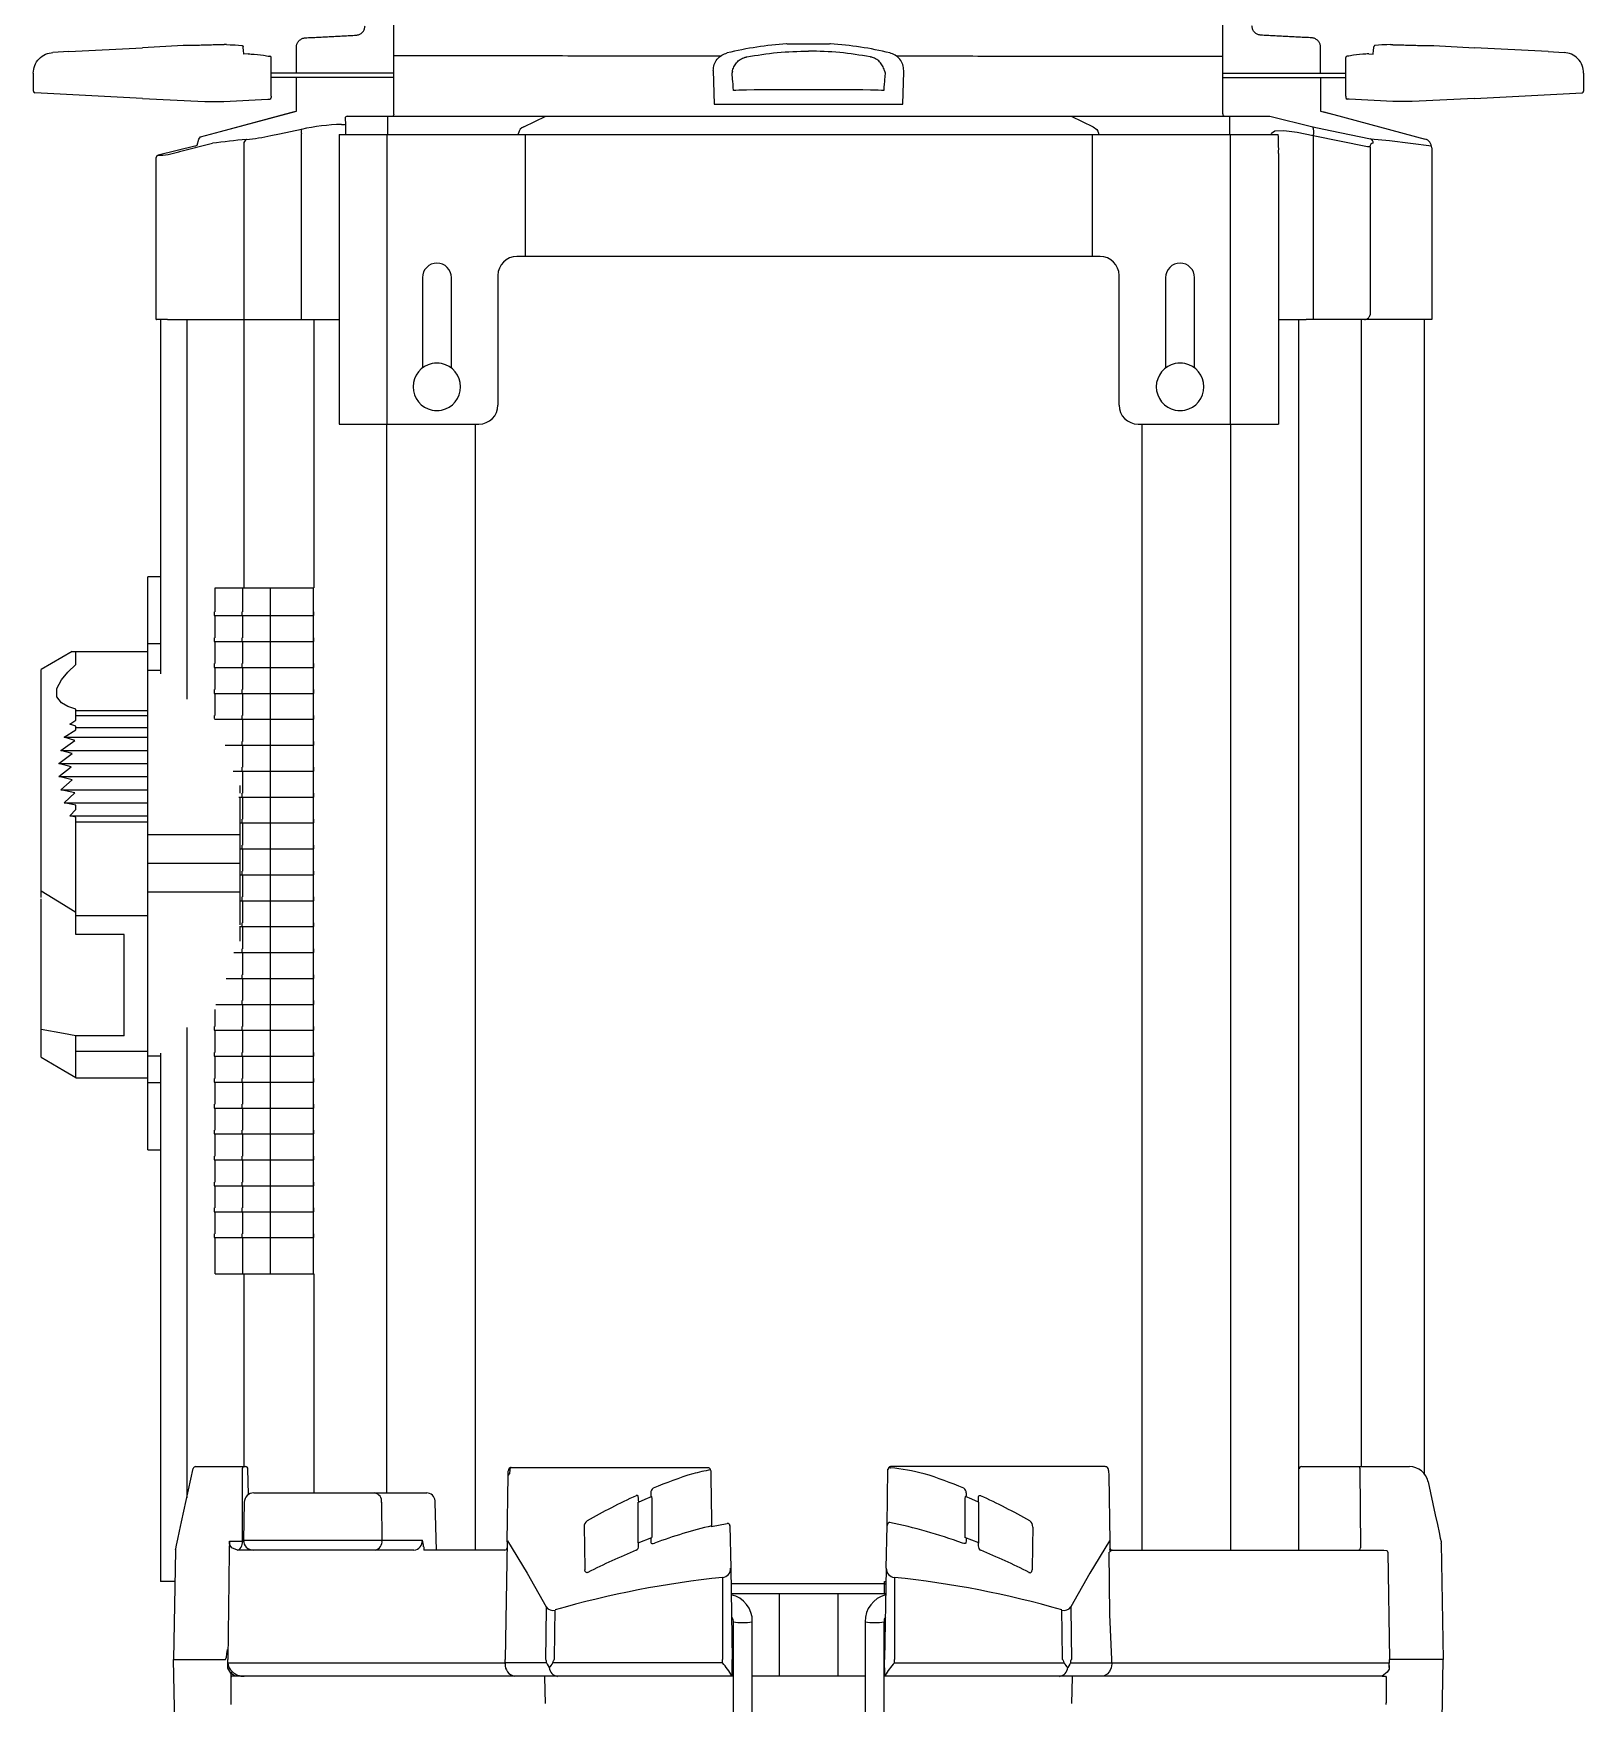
# Model space of a CAD drawing. Extents: x 5 to 346, y -5 to 215.
# Drawn here: x 267.27 to 277.44, y 105.81 to 116.76 of the extents above; entities that cross this region are included whole.
import ezdxf

# ---------------------------------------------------------------- set-up
doc = ezdxf.new("R2010")
doc.units = 0
doc.header["$LTSCALE"] = 0.5
doc.header["$MEASUREMENT"] = 0
doc.layers.add('OBJECT', color=7, linetype='CONTINUOUS')
doc.layers.add('RISER', color=7, linetype='CONTINUOUS')

# ---------------------------------------------------------------- blocks, each defined once
blk = doc.blocks.new('ColorSource spot VXT-z2550 (top)')
at = {"layer": 'RISER'}
for p, q in [((-2.707, -5.605), (-2.707, -5)), ((2.73, -5.605), (2.73, -5)), ((0.156, -5.145), (0.156, -5.145)), ((-4.841, -5.196), (-4.945, -5.202)), ((-4.841, -5.196), (-4.356, -5.171)), ((-4.089, -5.157), (-4.356, -5.171)), ((-3.663, -5.211), (-3.692, -5.214)), ((-3.512, -5.337), (-3.512, -5.245)), ((-3.347, -5.337), (-3.347, -5.168)), ((3.372, -5.337), (3.372, -5.168)), ((3.537, -5.337), (3.537, -5.245)), ((3.688, -5.211), (3.717, -5.214)), ((4.114, -5.157), (4.381, -5.171)), ((4.865, -5.196), (4.381, -5.171)), ((4.865, -5.196), (4.969, -5.202)), ((-5.073, -5.337), (-5.073, -5.456)), ((-3.512, -5.489), (-3.512, -5.337)), ((-3.331, -5.337), (-3.512, -5.337)), ((-3.331, -5.367), (-3.512, -5.367)), ((-2.707, -5.337), (-3.331, -5.337)), ((-2.707, -5.367), (-3.331, -5.367)), ((-0.612, -5.321), (-0.607, -5.542)), ((0.632, -5.542), (0.637, -5.33)), ((0.638, -5.327), (0.638, -5.321)), ((2.732, -5.337), (3.356, -5.337)), ((2.732, -5.367), (3.356, -5.367)), ((3.356, -5.337), (3.537, -5.337)), ((3.356, -5.367), (3.537, -5.367)), ((3.537, -5.489), (3.537, -5.337)), ((5.097, -5.337), (5.097, -5.456)), ((-4.356, -5.503), (-5.063, -5.466)), ((4.381, -5.503), (5.088, -5.466)), ((-4.356, -5.503), (-3.948, -5.524)), ((-3.948, -5.524), (-3.908, -5.524)), ((-3.908, -5.524), (-3.823, -5.524)), ((-3.823, -5.524), (-3.534, -5.509)), ((-0.607, -5.542), (0.632, -5.542)), ((3.847, -5.524), (3.559, -5.509)), ((3.933, -5.524), (3.847, -5.524)), ((3.972, -5.524), (3.933, -5.524)), ((4.381, -5.503), (3.972, -5.524)), ((-3.028, -5.635), (-3.024, -5.672)), ((-3.024, -5.672), (-3.024, -5.74)), ((-3.013, -5.62), (-2.995, -5.62)), ((-2.995, -5.62), (-2.75, -5.62)), ((-2.75, -5.62), (-1.71, -5.62)), ((-2.75, -5.62), (-2.75, -5.74)), ((-1.854, -5.69), (-1.71, -5.62)), ((-1.71, -5.62), (1.767, -5.62)), ((1.736, -5.62), (1.879, -5.69)), ((1.767, -5.62), (3.04, -5.62)), ((2.775, -5.62), (2.775, -5.74)), ((3.04, -5.62), (3.322, -5.69)), ((-3.692, -5.803), (-3.692, -6.954)), ((-3.313, -6.954), (-3.313, -5.735)), ((-3.066, -5.74), (-3.066, -7.64)), ((-3.066, -5.74), (-2.753, -5.74)), ((-2.753, -5.74), (-2.753, -7.64)), ((-2.753, -5.74), (-1.847, -5.74)), ((-1.889, -5.74), (-1.889, -5.732)), ((-1.847, -5.74), (-1.847, -6.54)), ((-1.847, -5.74), (-1.831, -5.74)), ((-1.831, -5.74), (0.013, -5.74)), ((0.013, -5.74), (1.857, -5.74)), ((1.857, -5.74), (1.873, -5.74)), ((1.873, -5.74), (1.873, -6.54)), ((1.873, -5.74), (2.779, -5.74)), ((1.914, -5.732), (1.914, -5.74)), ((2.779, -5.74), (2.779, -7.64)), ((2.779, -5.74), (3.092, -5.74)), ((3.05, -5.74), (3.05, -5.734)), ((3.092, -5.74), (3.094, -5.74)), ((3.324, -5.748), (3.324, -6.954)), ((3.68, -5.822), (3.324, -5.748)), ((-4.266, -6.954), (-4.266, -5.89)), ((-4.013, -5.816), (-4.254, -5.875)), ((3.096, -5.865), (3.096, -7.64)), ((3.697, -5.822), (3.68, -5.822)), ((3.697, -5.822), (3.697, -6.924)), ((4.101, -5.828), (4.101, -6.954)), ((4.101, -5.828), (4.101, -6.954)), ((-1.847, -6.54), (-1.9, -6.54)), ((-1.831, -6.54), (-1.847, -6.54)), ((0.013, -6.54), (-1.831, -6.54)), ((1.857, -6.54), (0.013, -6.54)), ((1.873, -6.54), (1.857, -6.54)), ((1.925, -6.54), (1.873, -6.54)), ((-2.52, -6.679), (-2.52, -7.27)), ((-2.33, -7.272), (-2.33, -6.679)), ((-2.025, -6.665), (-2.025, -7.515)), ((2.05, -7.515), (2.05, -6.665)), ((2.355, -6.679), (2.355, -7.271)), ((2.545, -7.271), (2.545, -6.679)), ((-4.266, -6.954), (-4.265, -6.954)), ((-4.192, -6.954), (-4.265, -6.954)), ((-4.238, -6.954), (-4.238, -9.278)), ((-4.192, -6.954), (-4.066, -6.954)), ((-4.066, -6.954), (-3.874, -6.954)), ((-4.066, -6.954), (-4.066, -9.444)), ((-3.874, -6.954), (-3.692, -6.954)), ((-3.692, -6.954), (-3.515, -6.954)), ((-3.692, -6.954), (-3.692, -8.714)), ((-3.515, -6.954), (-3.233, -6.954)), ((-3.233, -6.954), (-3.11, -6.954)), ((-3.233, -6.954), (-3.233, -8.714)), ((-3.11, -6.954), (-3.07, -6.954)), ((3.093, -6.954), (3.227, -6.954)), ((3.227, -6.954), (3.278, -6.954)), ((3.227, -6.954), (3.227, -15.025)), ((3.32, -6.954), (3.278, -6.954)), ((3.659, -6.954), (3.32, -6.954)), ((3.639, -6.954), (3.639, -14.478)), ((4.101, -6.954), (3.659, -6.954)), ((4.054, -14.528), (4.054, -6.954)), ((-3.066, -7.64), (-2.15, -7.64)), ((-2.756, -7.64), (-2.756, -14.65)), ((-2.175, -7.64), (-2.175, -15.025)), ((2.175, -7.64), (3.096, -7.64)), ((2.2, -7.64), (2.2, -15.025)), ((2.78, -7.64), (2.78, -15.025)), ((-4.238, -8.641), (-4.322, -8.641)), ((-4.322, -12.401), (-4.322, -8.641)), ((-3.879, -8.871), (-3.879, -8.714)), ((-3.879, -8.714), (-3.698, -8.714)), ((-3.698, -8.871), (-3.698, -8.714)), ((-3.698, -8.714), (-3.516, -8.714)), ((-3.516, -8.871), (-3.516, -8.714)), ((-3.516, -8.714), (-3.235, -8.714)), ((-3.235, -8.871), (-3.235, -8.714)), ((-3.887, -8.871), (-3.887, -8.896)), ((-3.706, -8.871), (-3.706, -8.896)), ((-3.519, -8.871), (-3.519, -8.896)), ((-3.237, -8.871), (-3.237, -8.896)), ((-3.235, -8.871), (-3.235, -8.896)), ((-3.887, -8.896), (-3.706, -8.896)), ((-3.879, -9.041), (-3.879, -8.896)), ((-3.706, -8.896), (-3.519, -8.896)), ((-3.698, -9.041), (-3.698, -8.896)), ((-3.519, -8.896), (-3.237, -8.896)), ((-3.516, -9.041), (-3.516, -8.896)), ((-3.237, -8.896), (-3.235, -8.896)), ((-3.235, -9.041), (-3.235, -8.896)), ((-4.238, -9.081), (-4.322, -9.081)), ((-3.887, -9.041), (-3.887, -9.066)), ((-3.887, -9.066), (-3.706, -9.066)), ((-3.879, -9.211), (-3.879, -9.066)), ((-3.706, -9.041), (-3.706, -9.066)), ((-3.706, -9.066), (-3.519, -9.066)), ((-3.698, -9.211), (-3.698, -9.066)), ((-3.519, -9.041), (-3.519, -9.066)), ((-3.519, -9.066), (-3.237, -9.066)), ((-3.516, -9.211), (-3.516, -9.066)), ((-3.237, -9.041), (-3.237, -9.066)), ((-3.237, -9.066), (-3.235, -9.066)), ((-3.235, -9.041), (-3.235, -9.066)), ((-3.235, -9.211), (-3.235, -9.066)), ((-4.818, -9.131), (-5.022, -9.25)), ((-4.818, -9.131), (-4.322, -9.131)), ((-4.794, -9.166), (-4.794, -9.131)), ((-4.794, -9.154), (-4.794, -9.15)), ((-4.794, -9.217), (-4.794, -9.166)), ((-5.022, -10.7), (-5.022, -9.25)), ((-4.238, -9.256), (-4.322, -9.256)), ((-3.887, -9.211), (-3.887, -9.236)), ((-3.887, -9.236), (-3.706, -9.236)), ((-3.879, -9.381), (-3.879, -9.236)), ((-3.706, -9.211), (-3.706, -9.236)), ((-3.706, -9.236), (-3.519, -9.236)), ((-3.698, -9.381), (-3.698, -9.236)), ((-3.519, -9.211), (-3.519, -9.236)), ((-3.519, -9.236), (-3.237, -9.236)), ((-3.516, -9.381), (-3.516, -9.236)), ((-3.237, -9.211), (-3.237, -9.236)), ((-3.237, -9.236), (-3.235, -9.236)), ((-3.235, -9.211), (-3.235, -9.236)), ((-3.235, -9.381), (-3.235, -9.236)), ((-3.887, -9.381), (-3.887, -9.406)), ((-3.887, -9.406), (-3.706, -9.406)), ((-3.879, -9.551), (-3.879, -9.406)), ((-3.706, -9.381), (-3.706, -9.406)), ((-3.706, -9.406), (-3.519, -9.406)), ((-3.698, -9.551), (-3.698, -9.406)), ((-3.519, -9.381), (-3.519, -9.406)), ((-3.519, -9.406), (-3.237, -9.406)), ((-3.516, -9.551), (-3.516, -9.406)), ((-3.237, -9.381), (-3.237, -9.406)), ((-3.237, -9.406), (-3.235, -9.406)), ((-3.235, -9.381), (-3.235, -9.406)), ((-3.235, -9.551), (-3.235, -9.406)), ((-4.794, -9.519), (-4.794, -9.509)), ((-4.794, -9.519), (-4.322, -9.519)), ((-4.794, -9.552), (-4.794, -9.519)), ((-4.834, -9.608), (-4.794, -9.582)), ((-4.794, -9.622), (-4.834, -9.608)), ((-4.794, -9.552), (-4.322, -9.552)), ((-4.794, -9.582), (-4.794, -9.552)), ((-4.794, -9.629), (-4.794, -9.622)), ((-4.794, -9.644), (-4.794, -9.629)), ((-4.794, -9.629), (-4.322, -9.629)), ((-3.887, -9.551), (-3.887, -9.571)), ((-3.885, -9.576), (-3.706, -9.576)), ((-3.706, -9.551), (-3.706, -9.576)), ((-3.706, -9.576), (-3.519, -9.576)), ((-3.698, -9.721), (-3.698, -9.576)), ((-3.519, -9.551), (-3.519, -9.576)), ((-3.519, -9.576), (-3.237, -9.576)), ((-3.516, -9.721), (-3.516, -9.576)), ((-3.237, -9.551), (-3.237, -9.576)), ((-3.237, -9.576), (-3.235, -9.576)), ((-3.235, -9.551), (-3.235, -9.576)), ((-3.235, -9.721), (-3.235, -9.576)), ((-4.893, -9.78), (-4.801, -9.715)), ((-4.87, -9.694), (-4.794, -9.644)), ((-4.801, -9.715), (-4.87, -9.694)), ((-4.87, -9.694), (-4.322, -9.694)), ((-3.815, -9.746), (-3.706, -9.746)), ((-3.706, -9.721), (-3.706, -9.746)), ((-3.706, -9.746), (-3.519, -9.746)), ((-3.698, -9.891), (-3.698, -9.746)), ((-3.519, -9.721), (-3.519, -9.746)), ((-3.519, -9.746), (-3.237, -9.746)), ((-3.516, -9.891), (-3.516, -9.746)), ((-3.237, -9.721), (-3.237, -9.746)), ((-3.237, -9.746), (-3.235, -9.746)), ((-3.235, -9.721), (-3.235, -9.746)), ((-3.235, -9.891), (-3.235, -9.746)), ((-4.905, -9.866), (-4.818, -9.801)), ((-4.818, -9.801), (-4.893, -9.78)), ((-4.893, -9.78), (-4.322, -9.78)), ((-4.824, -9.887), (-4.905, -9.866)), ((-4.905, -9.866), (-4.322, -9.866)), ((-4.905, -9.952), (-4.824, -9.887)), ((-4.818, -9.973), (-4.905, -9.952)), ((-4.905, -9.952), (-4.322, -9.952)), ((-3.762, -9.916), (-3.706, -9.916)), ((-3.706, -9.891), (-3.706, -9.916)), ((-3.706, -9.916), (-3.519, -9.916)), ((-3.698, -10.061), (-3.698, -9.916)), ((-3.519, -9.891), (-3.519, -9.916)), ((-3.519, -9.916), (-3.237, -9.916)), ((-3.516, -10.061), (-3.516, -9.916)), ((-3.237, -9.891), (-3.237, -9.916)), ((-3.237, -9.916), (-3.235, -9.916)), ((-3.235, -9.891), (-3.235, -9.916)), ((-3.235, -10.061), (-3.235, -9.916)), ((-4.893, -10.038), (-4.818, -9.973)), ((-4.801, -10.059), (-4.893, -10.038)), ((-4.893, -10.038), (-4.322, -10.038)), ((-4.87, -10.124), (-4.801, -10.059)), ((-3.718, -10.011), (-3.718, -10.061)), ((-3.706, -10.061), (-3.706, -10.086)), ((-3.519, -10.061), (-3.519, -10.086)), ((-3.237, -10.061), (-3.237, -10.086)), ((-3.235, -10.061), (-3.235, -10.086)), ((-4.794, -10.14), (-4.87, -10.124)), ((-4.87, -10.124), (-4.322, -10.124)), ((-4.834, -10.21), (-4.794, -10.167)), ((-4.794, -10.145), (-4.794, -10.14)), ((-4.794, -10.167), (-4.794, -10.145)), ((-3.724, -10.086), (-3.706, -10.086)), ((-3.718, -10.086), (-3.718, -10.333)), ((-3.706, -10.086), (-3.519, -10.086)), ((-3.698, -10.231), (-3.698, -10.086)), ((-3.519, -10.086), (-3.237, -10.086)), ((-3.516, -10.231), (-3.516, -10.086)), ((-3.237, -10.086), (-3.235, -10.086)), ((-3.235, -10.231), (-3.235, -10.086)), ((-4.794, -10.218), (-4.834, -10.21)), ((-4.834, -10.21), (-4.322, -10.21)), ((-4.794, -10.228), (-4.794, -10.218)), ((-4.794, -10.248), (-4.794, -10.228)), ((-4.794, -10.248), (-4.322, -10.248)), ((-4.794, -10.862), (-4.794, -10.248)), ((-3.718, -10.256), (-3.706, -10.256)), ((-3.706, -10.231), (-3.706, -10.256)), ((-3.706, -10.256), (-3.519, -10.256)), ((-3.698, -10.401), (-3.698, -10.256)), ((-3.519, -10.231), (-3.519, -10.256)), ((-3.519, -10.256), (-3.237, -10.256)), ((-3.516, -10.401), (-3.516, -10.256)), ((-3.237, -10.231), (-3.237, -10.256)), ((-3.237, -10.256), (-3.235, -10.256)), ((-3.235, -10.231), (-3.235, -10.256)), ((-3.235, -10.401), (-3.235, -10.256)), ((-3.718, -10.333), (-4.322, -10.333)), ((-3.718, -10.333), (-3.718, -10.521)), ((-3.706, -10.401), (-3.706, -10.426)), ((-3.519, -10.401), (-3.519, -10.426)), ((-3.237, -10.401), (-3.237, -10.426)), ((-3.235, -10.401), (-3.235, -10.426)), ((-3.718, -10.426), (-3.706, -10.426)), ((-3.706, -10.426), (-3.519, -10.426)), ((-3.698, -10.571), (-3.698, -10.426)), ((-3.519, -10.426), (-3.237, -10.426)), ((-3.516, -10.571), (-3.516, -10.426)), ((-3.237, -10.426), (-3.235, -10.426)), ((-3.235, -10.571), (-3.235, -10.426)), ((-3.718, -10.521), (-4.322, -10.521)), ((-3.718, -10.521), (-3.718, -10.709)), ((-3.718, -10.596), (-3.706, -10.596)), ((-3.706, -10.571), (-3.706, -10.596)), ((-3.706, -10.596), (-3.519, -10.596)), ((-3.698, -10.741), (-3.698, -10.596)), ((-3.519, -10.571), (-3.519, -10.596)), ((-3.519, -10.596), (-3.237, -10.596)), ((-3.516, -10.741), (-3.516, -10.596)), ((-3.237, -10.571), (-3.237, -10.596)), ((-3.237, -10.596), (-3.235, -10.596)), ((-3.235, -10.571), (-3.235, -10.596)), ((-3.235, -10.741), (-3.235, -10.596)), ((-5.022, -10.744), (-5.022, -10.7)), ((-3.718, -10.709), (-4.322, -10.709)), ((-3.718, -10.709), (-3.718, -10.924)), ((-5.022, -11.792), (-5.022, -10.754)), ((-3.718, -10.766), (-3.706, -10.766)), ((-3.706, -10.741), (-3.706, -10.766)), ((-3.706, -10.766), (-3.519, -10.766)), ((-3.698, -10.911), (-3.698, -10.766)), ((-3.519, -10.741), (-3.519, -10.766)), ((-3.519, -10.766), (-3.237, -10.766)), ((-3.516, -10.911), (-3.516, -10.766)), ((-3.237, -10.741), (-3.237, -10.766)), ((-3.237, -10.766), (-3.235, -10.766)), ((-3.235, -10.741), (-3.235, -10.766)), ((-3.235, -10.911), (-3.235, -10.766)), ((-4.794, -10.862), (-4.322, -10.862)), ((-4.794, -10.93), (-4.794, -10.862)), ((-4.794, -10.988), (-4.794, -10.93)), ((-3.72, -10.936), (-3.706, -10.936)), ((-3.718, -10.936), (-3.718, -11.031)), ((-3.706, -10.911), (-3.706, -10.936)), ((-3.706, -10.936), (-3.519, -10.936)), ((-3.698, -11.081), (-3.698, -10.936)), ((-3.519, -10.911), (-3.519, -10.936)), ((-3.519, -10.936), (-3.237, -10.936)), ((-3.516, -11.081), (-3.516, -10.936)), ((-3.237, -10.911), (-3.237, -10.936)), ((-3.237, -10.936), (-3.235, -10.936)), ((-3.235, -10.911), (-3.235, -10.936)), ((-3.235, -11.081), (-3.235, -10.936)), ((-4.477, -10.988), (-4.794, -10.988)), ((-4.477, -11.652), (-4.477, -10.988)), ((-3.757, -11.106), (-3.706, -11.106)), ((-3.706, -11.081), (-3.706, -11.106)), ((-3.706, -11.106), (-3.519, -11.106)), ((-3.698, -11.251), (-3.698, -11.106)), ((-3.519, -11.081), (-3.519, -11.106)), ((-3.519, -11.106), (-3.237, -11.106)), ((-3.516, -11.251), (-3.516, -11.106)), ((-3.237, -11.081), (-3.237, -11.106)), ((-3.237, -11.106), (-3.235, -11.106)), ((-3.235, -11.081), (-3.235, -11.106)), ((-3.235, -11.251), (-3.235, -11.106)), ((-3.808, -11.276), (-3.706, -11.276)), ((-3.706, -11.251), (-3.706, -11.276)), ((-3.706, -11.276), (-3.519, -11.276)), ((-3.698, -11.421), (-3.698, -11.276)), ((-3.519, -11.251), (-3.519, -11.276)), ((-3.519, -11.276), (-3.237, -11.276)), ((-3.516, -11.421), (-3.516, -11.276)), ((-3.237, -11.251), (-3.237, -11.276)), ((-3.237, -11.276), (-3.235, -11.276)), ((-3.235, -11.251), (-3.235, -11.276)), ((-3.235, -11.421), (-3.235, -11.276)), ((-3.879, -11.591), (-3.879, -11.48)), ((-3.876, -11.446), (-3.706, -11.446)), ((-3.706, -11.421), (-3.706, -11.446)), ((-3.706, -11.446), (-3.519, -11.446)), ((-3.698, -11.591), (-3.698, -11.446)), ((-3.519, -11.421), (-3.519, -11.446)), ((-3.519, -11.446), (-3.237, -11.446)), ((-3.516, -11.591), (-3.516, -11.446)), ((-3.237, -11.421), (-3.237, -11.446)), ((-3.237, -11.446), (-3.235, -11.446)), ((-3.235, -11.421), (-3.235, -11.446)), ((-3.235, -11.591), (-3.235, -11.446)), ((-4.066, -11.598), (-4.066, -14.682)), ((-3.887, -11.591), (-3.887, -11.616)), ((-3.706, -11.591), (-3.706, -11.616)), ((-3.519, -11.591), (-3.519, -11.616)), ((-3.237, -11.591), (-3.237, -11.616)), ((-3.235, -11.591), (-3.235, -11.616)), ((-4.794, -11.71), (-4.794, -11.652)), ((-4.477, -11.652), (-4.794, -11.652)), ((-4.794, -11.752), (-4.794, -11.71)), ((-3.887, -11.616), (-3.706, -11.616)), ((-3.879, -11.761), (-3.879, -11.616)), ((-3.706, -11.616), (-3.519, -11.616)), ((-3.698, -11.761), (-3.698, -11.616)), ((-3.519, -11.616), (-3.237, -11.616)), ((-3.516, -11.761), (-3.516, -11.616)), ((-3.237, -11.616), (-3.235, -11.616)), ((-3.235, -11.761), (-3.235, -11.616)), ((-5.022, -11.792), (-4.873, -11.879)), ((-4.794, -11.752), (-4.322, -11.752)), ((-4.794, -11.926), (-4.794, -11.752)), ((-4.238, -11.786), (-4.322, -11.786)), ((-4.238, -11.765), (-4.238, -15.231)), ((-3.887, -11.761), (-3.887, -11.786)), ((-3.887, -11.786), (-3.706, -11.786)), ((-3.879, -11.931), (-3.879, -11.786)), ((-3.706, -11.761), (-3.706, -11.786)), ((-3.706, -11.786), (-3.519, -11.786)), ((-3.698, -11.931), (-3.698, -11.786)), ((-3.519, -11.761), (-3.519, -11.786)), ((-3.519, -11.786), (-3.237, -11.786)), ((-3.516, -11.931), (-3.516, -11.786)), ((-3.237, -11.761), (-3.237, -11.786)), ((-3.237, -11.786), (-3.235, -11.786)), ((-3.235, -11.761), (-3.235, -11.786)), ((-3.235, -11.931), (-3.235, -11.786)), ((-4.873, -11.879), (-4.794, -11.925)), ((-4.794, -11.926), (-4.794, -11.927)), ((-4.794, -11.927), (-4.322, -11.927)), ((-3.887, -11.931), (-3.887, -11.956)), ((-3.706, -11.931), (-3.706, -11.956)), ((-3.519, -11.931), (-3.519, -11.956)), ((-3.237, -11.931), (-3.237, -11.956)), ((-3.235, -11.931), (-3.235, -11.956)), ((-4.238, -11.961), (-4.322, -11.961)), ((-3.887, -11.956), (-3.706, -11.956)), ((-3.879, -12.101), (-3.879, -11.956)), ((-3.706, -11.956), (-3.519, -11.956)), ((-3.698, -12.101), (-3.698, -11.956)), ((-3.519, -11.956), (-3.237, -11.956)), ((-3.516, -12.101), (-3.516, -11.956)), ((-3.237, -11.956), (-3.235, -11.956)), ((-3.235, -12.101), (-3.235, -11.956)), ((-3.887, -12.101), (-3.887, -12.126)), ((-3.887, -12.126), (-3.706, -12.126)), ((-3.879, -12.271), (-3.879, -12.126)), ((-3.706, -12.101), (-3.706, -12.126)), ((-3.706, -12.126), (-3.519, -12.126)), ((-3.698, -12.271), (-3.698, -12.126)), ((-3.519, -12.101), (-3.519, -12.126)), ((-3.519, -12.126), (-3.237, -12.126)), ((-3.516, -12.271), (-3.516, -12.126)), ((-3.237, -12.101), (-3.237, -12.126)), ((-3.237, -12.126), (-3.235, -12.126)), ((-3.235, -12.101), (-3.235, -12.126)), ((-3.235, -12.271), (-3.235, -12.126)), ((-3.887, -12.271), (-3.887, -12.296)), ((-3.887, -12.296), (-3.706, -12.296)), ((-3.879, -12.441), (-3.879, -12.296)), ((-3.706, -12.271), (-3.706, -12.296)), ((-3.706, -12.296), (-3.519, -12.296)), ((-3.698, -12.441), (-3.698, -12.296)), ((-3.519, -12.271), (-3.519, -12.296)), ((-3.519, -12.296), (-3.237, -12.296)), ((-3.516, -12.441), (-3.516, -12.296)), ((-3.237, -12.271), (-3.237, -12.296)), ((-3.237, -12.296), (-3.235, -12.296)), ((-3.235, -12.271), (-3.235, -12.296)), ((-3.235, -12.441), (-3.235, -12.296)), ((-4.322, -12.401), (-4.238, -12.401)), ((-3.887, -12.441), (-3.887, -12.466)), ((-3.887, -12.466), (-3.706, -12.466)), ((-3.879, -12.611), (-3.879, -12.466)), ((-3.706, -12.441), (-3.706, -12.466)), ((-3.706, -12.466), (-3.519, -12.466)), ((-3.698, -12.611), (-3.698, -12.466)), ((-3.519, -12.441), (-3.519, -12.466)), ((-3.519, -12.466), (-3.237, -12.466)), ((-3.516, -12.611), (-3.516, -12.466)), ((-3.237, -12.441), (-3.237, -12.466)), ((-3.237, -12.466), (-3.235, -12.466)), ((-3.235, -12.441), (-3.235, -12.466)), ((-3.235, -12.611), (-3.235, -12.466)), ((-3.887, -12.611), (-3.887, -12.636)), ((-3.887, -12.636), (-3.706, -12.636)), ((-3.879, -12.781), (-3.879, -12.636)), ((-3.706, -12.611), (-3.706, -12.636)), ((-3.706, -12.636), (-3.519, -12.636)), ((-3.698, -12.781), (-3.698, -12.636)), ((-3.519, -12.611), (-3.519, -12.636)), ((-3.519, -12.636), (-3.237, -12.636)), ((-3.516, -12.781), (-3.516, -12.636)), ((-3.237, -12.611), (-3.237, -12.636)), ((-3.237, -12.636), (-3.235, -12.636)), ((-3.235, -12.611), (-3.235, -12.636)), ((-3.235, -12.781), (-3.235, -12.636)), ((-3.887, -12.781), (-3.887, -12.806)), ((-3.887, -12.806), (-3.706, -12.806)), ((-3.879, -12.951), (-3.879, -12.806)), ((-3.706, -12.781), (-3.706, -12.806)), ((-3.706, -12.806), (-3.519, -12.806)), ((-3.698, -12.951), (-3.698, -12.806)), ((-3.519, -12.781), (-3.519, -12.806)), ((-3.519, -12.806), (-3.237, -12.806)), ((-3.516, -12.951), (-3.516, -12.806)), ((-3.237, -12.781), (-3.237, -12.806)), ((-3.237, -12.806), (-3.235, -12.806)), ((-3.235, -12.781), (-3.235, -12.806)), ((-3.235, -12.951), (-3.235, -12.806)), ((-3.887, -12.951), (-3.887, -12.976)), ((-3.887, -12.976), (-3.706, -12.976)), ((-3.879, -13.214), (-3.879, -12.976)), ((-3.706, -12.951), (-3.706, -12.976)), ((-3.706, -12.976), (-3.519, -12.976)), ((-3.698, -13.214), (-3.698, -12.976)), ((-3.519, -12.951), (-3.519, -12.976)), ((-3.519, -12.976), (-3.237, -12.976)), ((-3.516, -13.214), (-3.516, -12.976)), ((-3.237, -12.951), (-3.237, -12.976)), ((-3.237, -12.976), (-3.235, -12.976)), ((-3.235, -12.951), (-3.235, -12.976)), ((-3.235, -13.214), (-3.235, -12.976)), ((-3.879, -13.214), (-3.698, -13.214)), ((-3.698, -13.214), (-3.516, -13.214)), ((-3.692, -13.214), (-3.692, -14.478)), ((-3.516, -13.214), (-3.235, -13.214)), ((-3.233, -13.214), (-3.233, -14.65)), ((-4.1, -14.839), (-4.024, -14.49)), ((-4.009, -14.478), (-3.692, -14.478)), ((-3.7, -14.966), (-3.701, -14.493)), ((-3.692, -14.478), (-3.68, -14.478)), ((-3.661, -14.66), (-3.665, -14.493)), ((-1.965, -14.972), (-1.957, -14.533)), ((-0.646, -14.486), (-1.941, -14.486)), ((-0.642, -14.486), (-0.646, -14.486)), ((-0.629, -14.533), (-0.628, -14.546)), ((-0.628, -14.546), (-0.624, -14.83)), ((0.528, -14.865), (0.534, -14.496)), ((0.549, -14.485), (0.55, -14.485)), ((1.958, -14.478), (0.55, -14.478)), ((1.982, -14.533), (1.989, -14.972)), ((3.246, -14.478), (3.276, -14.478)), ((3.276, -14.478), (3.955, -14.478)), ((3.629, -14.493), (3.634, -15.01)), ((-3.626, -14.65), (-2.833, -14.65)), ((-2.833, -14.65), (-2.492, -14.65)), ((-2.482, -14.651), (-2.492, -14.65)), ((4.077, -14.577), (4.124, -14.795)), ((-3.689, -14.712), (-3.694, -14.961)), ((-2.789, -14.712), (-2.786, -14.961)), ((-2.428, -15.028), (-2.436, -14.712)), ((-1.105, -14.977), (-1.105, -14.716)), ((-1.015, -14.682), (-1.015, -14.943)), ((1.039, -14.682), (1.039, -14.943)), ((1.129, -14.977), (1.129, -14.716)), ((-0.624, -14.83), (-0.623, -14.873)), ((-0.52, -14.853), (-0.623, -14.873)), ((-0.623, -14.873), (-0.623, -14.873)), ((-0.521, -14.851), (-0.521, -14.851)), ((-0.503, -14.865), (-0.498, -15.144)), ((0.523, -15.144), (0.528, -14.865)), ((0.545, -14.844), (0.543, -14.844)), ((-3.787, -14.966), (-3.7, -14.966)), ((-3.694, -14.961), (-2.786, -14.961)), ((-2.786, -14.961), (-2.521, -14.961)), ((-2.512, -15.003), (-2.512, -15.025)), ((-1.965, -14.972), (-1.978, -15.743)), ((-1.106, -14.977), (-1.015, -14.943)), ((-1.006, -14.983), (-0.997, -14.979)), ((1.031, -14.983), (1.022, -14.979)), ((1.131, -14.977), (1.039, -14.943)), ((1.989, -14.972), (1.99, -15.022)), ((4.164, -14.981), (4.177, -15.743)), ((-4.14, -15.027), (-4.153, -15.743)), ((-3.732, -15.025), (-3.734, -15.025)), ((-3.631, -15.025), (-3.732, -15.025)), ((-2.83, -15.025), (-3.631, -15.025)), ((-2.576, -15.025), (-2.83, -15.025)), ((-1.98, -15.025), (-2.512, -15.025)), ((1.99, -15.447), (1.985, -15.04)), ((2.005, -15.025), (2.002, -15.026)), ((2.005, -15.025), (2.005, -15.025)), ((2.005, -15.025), (3.788, -15.025)), ((3.813, -15.04), (3.823, -15.743)), ((-0.551, -15.206), (-0.552, -15.743)), ((-0.498, -15.144), (-0.488, -15.743)), ((0.523, -15.144), (0.512, -15.743)), ((0.576, -15.206), (0.577, -15.743)), ((-4.144, -15.231), (-4.238, -15.231)), ((0.511, -15.246), (-0.496, -15.246)), ((-0.495, -15.31), (0.51, -15.31)), ((-0.179, -15.31), (-0.179, -15.853)), ((0.204, -15.31), (0.204, -15.853)), ((0.51, -15.31), (0.511, -15.246)), ((0.512, -15.231), (0.521, -15.231)), ((-0.481, -15.495), (-0.481, -16.502)), ((-0.356, -16.502), (-0.356, -15.495)), ((0.384, -15.495), (0.384, -16.502)), ((0.509, -16.502), (0.509, -15.495)), ((2.003, -15.743), (1.99, -15.447)), ((-4.153, -15.743), (-4.103, -15.743)), ((-4.137, -16.629), (-4.153, -15.743)), ((-4.103, -15.743), (-3.813, -15.743)), ((-3.799, -15.678), (-3.798, -15.743)), ((-3.798, -15.768), (-3.798, -15.743)), ((-3.797, -15.8), (-3.798, -15.768)), ((-3.797, -15.765), (-1.978, -15.765)), ((-1.978, -15.765), (-1.978, -15.743)), ((-1.978, -15.765), (-1.978, -15.743)), ((-1.978, -15.765), (-1.978, -15.77)), ((-1.706, -15.765), (-1.978, -15.765)), ((-0.552, -15.765), (-1.665, -15.765)), ((-0.552, -15.765), (-0.552, -15.743)), ((-0.489, -15.849), (-0.488, -15.743)), ((0.514, -15.849), (0.512, -15.743)), ((0.577, -15.765), (0.577, -15.743)), ((0.577, -15.765), (1.69, -15.765)), ((1.731, -15.765), (2.003, -15.765)), ((2.002, -15.77), (2.003, -15.765)), ((2.003, -15.765), (2.003, -15.743)), ((2.003, -15.765), (2.003, -15.743)), ((2.003, -15.765), (3.819, -15.765)), ((3.822, -15.795), (3.823, -15.743)), ((4.128, -15.743), (3.823, -15.743)), ((4.177, -15.743), (4.128, -15.743)), ((4.162, -16.629), (4.177, -15.743)), ((-3.778, -15.832), (-3.797, -15.8)), ((-3.75, -15.853), (-3.778, -15.832)), ((-3.778, -15.832), (-3.778, -15.989)), ((-3.773, -15.853), (-3.778, -15.858)), ((-3.778, -15.858), (-3.778, -15.989)), ((-3.75, -15.853), (-3.773, -15.853)), ((-3.691, -15.853), (-3.75, -15.853)), ((-1.915, -15.853), (-3.691, -15.853)), ((-1.635, -15.853), (-1.915, -15.853)), ((-1.719, -15.853), (-1.719, -15.858)), ((-1.719, -15.858), (-1.716, -16.032)), ((-0.49, -15.853), (-1.635, -15.853)), ((-0.489, -15.849), (-0.49, -15.853)), ((-0.481, -15.853), (-0.49, -15.853)), ((-0.261, -15.853), (-0.356, -15.853)), ((-0.246, -15.853), (-0.261, -15.853)), ((-0.239, -15.853), (-0.246, -15.853)), ((-0.179, -15.853), (-0.239, -15.853)), ((0.204, -15.853), (-0.179, -15.853)), ((0.264, -15.853), (0.204, -15.853)), ((0.271, -15.853), (0.264, -15.853)), ((0.286, -15.853), (0.271, -15.853)), ((0.384, -15.853), (0.286, -15.853)), ((0.514, -15.853), (0.509, -15.853)), ((0.514, -15.853), (0.514, -15.849)), ((1.66, -15.853), (0.514, -15.853)), ((1.94, -15.853), (1.66, -15.853)), ((1.741, -16.032), (1.744, -15.858)), ((1.744, -15.858), (1.744, -15.853)), ((3.716, -15.853), (1.94, -15.853)), ((3.775, -15.853), (3.716, -15.853)), ((3.775, -15.853), (3.797, -15.853)), ((3.797, -15.853), (3.802, -15.858)), ((3.802, -15.858), (3.802, -16.027)), ((3.822, -15.795), (3.822, -15.806)), ((-3.778, -15.989), (-3.778, -16.027)), ((-3.778, -16.027), (-3.778, -16.038)), ((3.802, -16.038), (3.802, -16.027))]:
    blk.add_line(p, q, dxfattribs=at)
at = {"layer": 'RISER', "flags": 128}
for points in [[(-3.805, -5.15), (-3.781, -5.152), (-3.749, -5.153), (-3.706, -5.156)], [(-3.692, -5.214), (-3.695, -5.188), (-3.696, -5.172), (-3.697, -5.165)], [(3.717, -5.214), (3.72, -5.188), (3.721, -5.172), (3.722, -5.165)], [(3.83, -5.15), (3.806, -5.152), (3.774, -5.153), (3.731, -5.156)], [(-3.976, -5.755), (-3.846, -5.72), (-3.347, -5.586), (-3.347, -5.367)], [(3.372, -5.367), (3.372, -5.586), (3.458, -5.609), (4.057, -5.77)], [(-3.534, -5.509), (-3.528, -5.508), (-3.524, -5.508), (-3.522, -5.508)], [(-3.513, -5.498), (-3.513, -5.498), (-3.513, -5.498)], [(3.538, -5.498), (3.538, -5.498), (3.538, -5.498)], [(3.559, -5.509), (3.553, -5.508), (3.549, -5.508), (3.547, -5.508)], [(-3.977, -5.755), (-3.846, -5.72), (-3.359, -5.589)], [(-3.051, -5.674), (-3.032, -5.675), (-3.024, -5.672), (-3.024, -5.672)], [(1.879, -5.69), (1.904, -5.708), (1.911, -5.718), (1.914, -5.731), (1.914, -5.732)], [(3.322, -5.69), (3.435, -5.713), (3.7, -5.768)], [(3.384, -5.589), (3.458, -5.609), (4.057, -5.77)], [(-4.119, -5.854), (-4.105, -5.85), (-3.898, -5.798)], [(-3.998, -5.811), (-3.987, -5.771), (-3.977, -5.755)], [(-3.515, -5.747), (-3.458, -5.735), (-3.313, -5.706)], [(3.324, -5.748), (3.219, -5.726), (3.13, -5.715), (3.071, -5.718), (3.05, -5.734)], [(3.7, -5.768), (3.824, -5.78), (4.1, -5.815)], [(-4.794, -9.509), (-4.846, -9.492), (-4.888, -9.469), (-4.919, -9.428), (-4.918, -9.373), (-4.889, -9.318), (-4.846, -9.267), (-4.794, -9.217)], [(-5.022, -10.7), (-4.876, -10.791), (-4.794, -10.84)], [(-4.794, -11.652), (-4.876, -11.637), (-5.022, -11.611)], [(-3.701, -14.493), (-3.701, -14.49), (-3.7, -14.487), (-3.699, -14.485), (-3.698, -14.482), (-3.697, -14.481), (-3.695, -14.479), (-3.694, -14.478), (-3.692, -14.478)], [(-1.957, -14.533), (-1.957, -14.508), (-1.956, -14.503)], [(-1.945, -14.487), (-1.947, -14.497), (-1.948, -14.525)], [(-1.947, -14.486), (-1.947, -14.486), (-1.946, -14.486), (-1.945, -14.487)], [(-0.629, -14.503), (-0.629, -14.514), (-0.629, -14.533)], [(0.534, -14.496), (0.534, -14.496), (0.534, -14.495)], [(1.981, -14.503), (1.981, -14.508), (1.982, -14.533)], [(3.621, -14.478), (3.622, -14.478), (3.624, -14.479), (3.626, -14.481), (3.627, -14.482), (3.628, -14.485), (3.629, -14.487), (3.629, -14.49), (3.629, -14.493)], [(-1.102, -14.684), (-1.104, -14.674), (-1.106, -14.67), (-1.109, -14.668), (-1.111, -14.667), (-1.114, -14.667), (-1.117, -14.668)], [(-1.103, -14.71), (-1.058, -14.691), (-1.018, -14.673)], [(-1.022, -14.649), (-1.022, -14.666), (-1.022, -14.669)], [(1.128, -14.71), (1.083, -14.691), (1.043, -14.673)], [(1.047, -14.649), (1.047, -14.666), (1.047, -14.669)], [(1.127, -14.684), (1.128, -14.674), (1.131, -14.67), (1.134, -14.668), (1.136, -14.667), (1.139, -14.667), (1.142, -14.668)], [(-1.105, -14.716), (-1.104, -14.711), (-1.103, -14.71)], [(-1.102, -14.703), (-1.102, -14.687), (-1.102, -14.684)], [(1.127, -14.703), (1.127, -14.687), (1.127, -14.684)], [(1.129, -14.716), (1.129, -14.711), (1.128, -14.71)], [(-4.14, -15.024), (-4.138, -15.016), (-4.133, -14.992), (-4.125, -14.953), (-4.113, -14.902), (-4.1, -14.839)], [(-1.459, -14.874), (-1.457, -14.998), (-1.454, -15.154)], [(0.543, -14.844), (0.541, -14.844), (0.54, -14.844), (0.537, -14.846), (0.532, -14.85), (0.529, -14.858), (0.528, -14.861), (0.528, -14.862), (0.528, -14.864), (0.528, -14.864), (0.528, -14.865), (0.528, -14.865), (0.528, -14.865), (0.528, -14.865)], [(1.484, -14.874), (1.482, -14.998), (1.479, -15.154)], [(4.124, -14.795), (4.138, -14.857), (4.149, -14.909), (4.157, -14.947), (4.162, -14.97), (4.164, -14.978)], [(-3.787, -14.966), (-3.788, -15.025), (-3.791, -15.231), (-3.798, -15.743)], [(-3.734, -15.025), (-3.77, -15.01), (-3.781, -14.995), (-3.785, -14.985), (-3.787, -14.974), (-3.787, -14.966)], [(-3.734, -15.025), (-3.728, -15.024), (-3.721, -15.02), (-3.715, -15.014), (-3.71, -15.007), (-3.706, -14.998), (-3.703, -14.988), (-3.701, -14.977), (-3.7, -14.966)], [(-1.963, -14.964), (-1.834, -15.176), (-1.708, -15.398)], [(-1.102, -14.998), (-1.102, -14.982), (-1.102, -14.979)], [(-1.022, -14.948), (-1.022, -14.964), (-1.022, -14.967)], [(-1.022, -14.967), (-1.021, -14.975), (-1.021, -14.975)], [(-1.021, -14.975), (-1.019, -14.979), (-1.016, -14.982)], [(-1.016, -14.982), (-1.014, -14.983), (-1.012, -14.983)], [(-1.012, -14.983), (-1.009, -14.983), (-1.006, -14.983)], [(1.037, -14.983), (1.034, -14.983), (1.031, -14.983)], [(1.041, -14.982), (1.039, -14.983), (1.037, -14.983)], [(1.045, -14.975), (1.044, -14.979), (1.041, -14.982)], [(1.047, -14.967), (1.045, -14.975), (1.045, -14.975)], [(1.047, -14.948), (1.047, -14.964), (1.047, -14.967)], [(1.127, -14.998), (1.127, -14.982), (1.127, -14.979)], [(1.988, -14.964), (1.859, -15.176), (1.733, -15.398)], [(2.002, -15.026), (1.999, -15.028), (1.996, -15.029), (1.994, -15.03), (1.993, -15.03), (1.992, -15.03), (1.992, -15.029), (1.991, -15.027), (1.99, -15.024), (1.99, -15.022)], [(3.788, -15.025), (3.804, -15.028), (3.808, -15.031), (3.811, -15.034), (3.812, -15.036), (3.813, -15.039), (3.813, -15.04)], [(-1.434, -15.172), (-1.438, -15.173), (-1.442, -15.174), (-1.445, -15.173), (-1.449, -15.17), (-1.452, -15.165), (-1.454, -15.154)], [(1.459, -15.172), (1.463, -15.173), (1.467, -15.174), (1.47, -15.173), (1.474, -15.17), (1.477, -15.165), (1.479, -15.154)], [(0.511, -15.246), (0.511, -15.243), (0.511, -15.24), (0.511, -15.238), (0.511, -15.235), (0.511, -15.234), (0.511, -15.232), (0.512, -15.231), (0.512, -15.231)], [(-1.708, -15.398), (-1.71, -15.584), (-1.712, -15.743)], [(-1.654, -15.743), (-1.652, -15.563), (-1.65, -15.419)], [(1.679, -15.743), (1.677, -15.563), (1.675, -15.419)], [(1.733, -15.398), (1.735, -15.584), (1.737, -15.743)], [(-0.493, -15.461), (-0.484, -15.479), (-0.481, -15.495)], [(-3.798, -15.768), (-3.797, -15.765), (-3.797, -15.765)], [(-1.978, -15.771), (-1.978, -15.769), (-1.978, -15.767), (-1.978, -15.765)], [(-1.706, -15.765), (-1.703, -15.774), (-1.688, -15.796)], [(-1.665, -15.765), (-1.663, -15.757), (-1.661, -15.751), (-1.659, -15.748), (-1.657, -15.745), (-1.656, -15.744), (-1.655, -15.743), (-1.654, -15.743)], [(1.69, -15.765), (1.688, -15.757), (1.686, -15.751), (1.684, -15.748), (1.682, -15.745), (1.681, -15.744), (1.679, -15.743), (1.679, -15.743)], [(1.731, -15.765), (1.727, -15.774), (1.713, -15.796)], [(2.002, -15.771), (1.998, -15.797), (1.987, -15.822), (1.972, -15.84), (1.952, -15.851), (1.94, -15.853), (1.94, -15.853)], [(2.003, -15.765), (2.003, -15.767), (2.002, -15.769), (2.002, -15.771)], [(3.819, -15.765), (3.819, -15.765), (3.822, -15.795)], [(3.822, -15.806), (3.808, -15.827), (3.775, -15.853)]]:
    blk.add_lwpolyline(points, dxfattribs=at)
at = {"layer": 'RISER'}
for centre, radius, start, end in [((0.013, -7.391), 2.25, 93.6537, 103.7101), ((0.013, -7.391), 2.25, 76.2899, 86.3463), ((-3.522, -5.236), 0.00906, 4.3624, 87.1848), ((3.547, -5.236), 0.00906, 92.8152, 175.6376), ((0.518, -5.327), 0.12, 358.5, 359.2499), ((0.518, -5.321), 0.12, 0, 0.1914), ((0.518, -5.327), 0.12, 359.2499, 0), ((-5.062, -5.456), 0.01, 183.5738, 266.9774), ((5.087, -5.456), 0.01, 273.0226, 356.4262), ((-3.523, -5.498), 0.01, 273.1059, 359.191), ((-3.523, -5.498), 0.00999, 273.1451, 0.0504), ((3.548, -5.498), 0.01, 180.809, 266.8941), ((3.548, -5.498), 0.00999, 179.9496, 266.8549), ((-3.024, -6.982), 1.308, 91.1931, 102.779), ((-3.013, -5.635), 0.015, 90.0063, 180.0035), ((-2.72, -5.607), 0.0135, 268.7895, 6.3109), ((-1.837, -5.74), 0.0533, 109.4801, 171.5815), ((2.745, -5.605), 0.0149, 180.4639, 258.5923), ((3.247, -5.722), 0.0812, 341.4815, 23.3584), ((-3.163, -11.486), 5.736, 95.1243, 97.3672), ((-3.664, -5.8), 0.0285, 113.0368, 185.5357), ((-3.811, -4.439), 1.341, 275.7968, 282.7442), ((-3.269, -5.72), 0.0465, 161.648, 197.9747), ((1.304, -5.834), 1.793, 359.0015, 2.9979), ((3.718, -5.819), 0.022, 91.0407, 185.6446), ((3.689, -5.795), 0.0287, 355.201, 67.967), ((4.041, -5.828), 0.06, 0.0035, 75.0036), ((4.041, -5.828), 0.06, 0.0034, 75.0037), ((-4.251, -5.89), 0.015, 104.3932, 179.875), ((-4.266, -5.413), 0.464, 270.8159, 288.5002), ((-4.021, -5.768), 0.048, 278.9806, 297.9398), ((-1.9, -6.665), 0.125, 90, 180), ((1.925, -6.665), 0.125, 0, 90), ((-2.425, -6.679), 0.095, 0, 180), ((2.45, -6.679), 0.095, 0, 180), ((-2.426, -7.395), 0.156, 101.4434, 258.5566), ((-2.426, -7.395), 0.156, 78.5566, 101.4434), ((-2.426, -7.395), 0.156, 281.4434, 78.5566), ((2.45, -7.395), 0.156, 101.4434, 258.5566), ((2.45, -7.395), 0.156, 78.5566, 101.4434), ((2.45, -7.395), 0.156, 281.4434, 78.5566), ((-2.426, -7.395), 0.156, 258.5566, 281.4434), ((-2.15, -7.515), 0.125, 270, 0), ((2.175, -7.515), 0.125, 180, 270), ((2.45, -7.395), 0.156, 258.5566, 281.4434), ((-4.009, -14.493), 0.015, 90, 167.77), ((-3.68, -14.493), 0.015, 1.4265, 90), ((-1.947, -14.535), 0.00993, 96.9533, 168.6327), ((-1.938, -14.502), 0.0187, 119.8214, 181.9882), ((-1.939, -14.503), 0.0177, 112.468, 179.9414), ((-1.94, -14.498), 0.0142, 85.9834, 120.6089), ((-1.941, -14.495), 0.00979, 92.1403, 117.2798), ((-1.939, -14.488), 0.00345, 92.5577, 144.0341), ((0.175, -17.456), 3.073, 107.4442, 112.6162), ((-0.431, -15.644), 1.162, 99.8371, 105.7282), ((-0.647, -14.503), 0.0176, 359.0219, 73.8022), ((0.551, -14.495), 0.0166, 92.4245, 182.0618), ((0.547, -14.498), 0.0133, 81.2791, 172.1368), ((0.456, -15.644), 1.162, 74.2718, 85.3521), ((-0.15, -17.456), 3.073, 67.3838, 72.5558), ((1.958, -14.514), 0.036, 70.9143, 89.3691), ((1.957, -14.501), 0.024, 354.4455, 59.7766), ((3.246, -14.493), 0.015, 90, 179), ((3.955, -14.603), 0.125, 12.23, 90), ((-3.626, -14.713), 0.063, 90, 179), ((-2.844, -14.705), 0.0559, 352.7003, 78.7727), ((-2.492, -14.707), 0.0554, 354.5619, 80.8808), ((0.508, -18.23), 3.915, 114.5297, 119.8449), ((-0.991, -14.646), 0.0306, 120.3589, 185.1109), ((-1.052, -14.701), 0.0437, 38.5839, 46.5593), ((-1.024, -14.68), 0.00978, 352.451, 47.636), ((1.016, -14.646), 0.0306, 354.8891, 59.6411), ((1.049, -14.68), 0.00978, 132.364, 187.549), ((1.077, -14.701), 0.0437, 133.4407, 141.4161), ((-0.484, -18.23), 3.915, 60.1551, 65.4703), ((-1.068, -14.714), 0.0358, 162.8248, 174.2338), ((1.093, -14.714), 0.0358, 5.7662, 17.1752), ((-1.412, -14.872), 0.0478, 126.5035, 182.5159), ((0.112, -17.978), 3.197, 103.2825, 110.2942), ((-0.518, -14.866), 0.015, 1, 101.192), ((-0.087, -17.978), 3.197, 69.7058, 78.6085), ((1.436, -14.872), 0.0478, 357.4841, 53.4965), ((-3.631, -14.962), 0.063, 179, 270), ((-2.842, -14.97), 0.0566, 281.6137, 8.7967), ((-2.582, -14.964), 0.0614, 275.3404, 2.7676), ((-2.663, -15.013), 0.151, 3.707, 20.0547), ((-1.132, -15), 0.0298, 299.6594, 3.5682), ((-1.109, -14.986), 0.00986, 43.1275, 72.0245), ((-1.01, -14.951), 0.0125, 149.6418, 163.2011), ((1.035, -14.951), 0.0125, 16.7989, 30.3582), ((1.134, -14.986), 0.00986, 107.9755, 136.8725), ((1.156, -15), 0.0298, 176.4318, 240.3406), ((1.974, -14.971), 0.0153, 356.2715, 24.2693), ((4.149, -14.982), 0.015, 1, 12.23), ((-4.125, -15.027), 0.015, 167.77, 179), ((-1.98, -15.01), 0.015, 269.9883, 359.0067), ((0.472, -18.892), 4.18, 112.3433, 117.1295), ((-0.447, -18.892), 4.18, 62.8705, 67.6567), ((2.043, -15.097), 0.0819, 120.0693, 135.6238), ((2.005, -15.01), 0.015, 181.026, 268.9877), ((2.005, -15.01), 0.015, 181, 270), ((3.616, -15.009), 0.0176, 298.6308, 356.3784), ((0.069, -21.353), 6.179, 95.7623, 106.158), ((-0.558, -15.146), 0.0596, 276.1743, 2.3262), ((0.583, -15.146), 0.0603, 178.3201, 263.1793), ((-0.044, -21.353), 6.179, 73.842, 84.2377), ((-0.533, -15.491), 0.177, 358.6249, 77.4854), ((0.562, -15.492), 0.178, 104.0827, 181.0241), ((0.515, -15.168), 0.142, 267.9847, 272.0153), ((0.516, -15.104), 0.142, 267.9846, 272.0154), ((-1.665, -15.369), 0.0518, 213.7145, 286.714), ((1.69, -15.369), 0.0518, 253.286, 326.2855), ((-0.419, -15.172), 0.329, 259.0599, 280.9551), ((0.446, -15.172), 0.329, 259.0471, 280.9357), ((0.556, -15.492), 0.0478, 144.9202, 183.8517), ((-3.715, -15.76), 0.0826, 183.272, 229.2725), ((-1.901, -15.777), 0.0769, 174.9916, 259.3313), ((-1.738, -15.763), 0.0327, 356.4388, 36.7253), ((-1.751, -15.726), 0.0945, 312.2147, 335.5856), ((-0.974, -16.142), 0.566, 31.1242, 41.7583), ((1.001, -16.143), 0.569, 138.2617, 148.8559), ((1.776, -15.726), 0.0945, 204.4144, 227.7853), ((1.763, -15.763), 0.0327, 143.2747, 183.5612), ((-1.698, -17.965), 2.979, 134.0201, 134.2864), ((-3.692, -15.742), 0.111, 226.4871, 270.6423), ((-1.625, -15.791), 0.0633, 184.5597, 260.8394), ((1.65, -15.791), 0.0633, 279.1606, 355.4403)]:
    blk.add_arc(centre, radius, start, end, dxfattribs=at)
for centre, major_axis, ratio, start_param, end_param in [((-0.372, -7.618), (-0.119, 2.29), 0.00637, 5.952606, 6.193719), ((0.398, -7.618), (0.119, 2.29), 0.00637, 0.089466, 0.33058), ((-0.372, -5.455), (-0.12, 0), 0.048402, 4.894143, 5.830764), ((0.013, -5.565), (-2.25, 0), 0.052568, 4.530635, 4.894143), ((0.398, -5.455), (-0.12, 0), 0.048402, 3.594014, 4.530635), ((3.659, -6.924), (0.0347, 0), 0.864489, 4.712389, 5.576635), ((3.672, -6.924), (0.0181, 0.0272), 0.700214, 4.442063, 5.148613), ((-3.691, -14.965), (-0.015, 0.0001), 0.090892, 0.943352, 1.421419), ((-3.788, -14.024), (0.025, 1.719), 0.028233, 3.142009, 3.418861)]:
    blk.add_ellipse(centre, major_axis=major_axis, ratio=ratio, start_param=start_param, end_param=end_param, dxfattribs=at)
for points, knots in [([(-2.956, -5.089), (-2.949, -5.088), (-2.935, -5.086), (-2.917, -5.074), (-2.904, -5.058), (-2.898, -5.041), (-2.898, -5.031), (-2.897, -5.027)], [0, 0, 0, 0, 0.222101, 0.444199, 0.666298, 0.888389, 1, 1, 1, 1]), ([(2.981, -5.089), (2.974, -5.088), (2.96, -5.086), (2.942, -5.074), (2.929, -5.058), (2.923, -5.041), (2.923, -5.031), (2.922, -5.027)], [0, 0, 0, 0, 0.222101, 0.444199, 0.666298, 0.888389, 1, 1, 1, 1]), ([(-3.347, -5.168), (-3.347, -5.161), (-3.345, -5.147), (-3.335, -5.129), (-3.319, -5.115), (-3.303, -5.108), (-3.292, -5.107), (-3.289, -5.106)], [0, 0, 0, 0, 0.222089, 0.444178, 0.666268, 0.888362, 1, 1, 1, 1]), ([(0.156, -5.145), (0.154, -5.146), (0.151, -5.148), (0.127, -5.148), (0.091, -5.148), (0.046, -5.148), (-0.003, -5.148), (-0.051, -5.148), (-0.091, -5.148), (-0.119, -5.148), (-0.13, -5.147), (-0.131, -5.146), (-0.131, -5.145)], [0, 0, 0, 0, 0.106547, 0.213092, 0.319763, 0.426916, 0.534499, 0.642267, 0.74996, 0.857311, 0.964156, 1, 1, 1, 1]), ([(3.372, -5.168), (3.372, -5.161), (3.37, -5.147), (3.36, -5.129), (3.344, -5.115), (3.328, -5.108), (3.317, -5.107), (3.314, -5.106)], [0, 0, 0, 0, 0.222089, 0.444178, 0.666268, 0.888362, 1, 1, 1, 1]), ([(-5.073, -5.337), (-5.071, -5.32), (-5.067, -5.286), (-5.038, -5.241), (-4.995, -5.21), (-4.961, -5.204), (-4.944, -5.202)], [0, 0, 0, 0, 0.240773, 0.5, 0.759226, 1, 1, 1, 1]), ([(-3.948, -5.154), (-3.963, -5.155), (-3.995, -5.156), (-4.038, -5.157), (-4.07, -5.157), (-4.089, -5.157), (-4.089, -5.157), (-4.089, -5.157)], [0, 0, 0, 0, 0.213189, 0.426374, 0.63981, 0.854211, 1, 1, 1, 1]), ([(-3.823, -5.151), (-3.832, -5.151), (-3.85, -5.152), (-3.892, -5.153), (-3.926, -5.154), (-3.945, -5.154), (-3.948, -5.154)], [0, 0, 0, 0, 0.315106, 0.632943, 0.949791, 1, 1, 1, 1]), ([(-3.805, -5.15), (-3.807, -5.15), (-3.811, -5.15), (-3.821, -5.151), (-3.823, -5.151)], [0, 0, 0, 0, 0.791812, 1, 1, 1, 1]), ([(-3.823, -5.151), (-3.823, -5.151), (-3.823, -5.151), (-3.823, -5.151), (-3.823, -5.151), (-3.823, -5.151), (-3.823, -5.151)], [0, 0, 0, 0, 0.344546, 0.691935, 0.85964, 1, 1, 1, 1]), ([(-3.706, -5.156), (-3.705, -5.156), (-3.703, -5.156), (-3.7, -5.158), (-3.698, -5.161), (-3.697, -5.163), (-3.697, -5.164), (-3.697, -5.165)], [0, 0, 0, 0, 0.235927, 0.471835, 0.707759, 0.925417, 1, 1, 1, 1]), ([(-3.663, -5.211), (-3.657, -5.211), (-3.623, -5.214), (-3.576, -5.218), (-3.535, -5.225), (-3.521, -5.227)], [0, 0, 0, 0, 0.139684, 0.698664, 1, 1, 1, 1]), ([(-0.612, -5.321), (-0.611, -5.308), (-0.608, -5.281), (-0.588, -5.245), (-0.558, -5.218), (-0.533, -5.209), (-0.521, -5.205)], [0, 0, 0, 0, 0.253584, 0.507165, 0.760847, 1, 1, 1, 1]), ([(-0.392, -5.231), (-0.326, -5.22), (-0.192, -5.198), (-0.056, -5.195), (0.013, -5.193)], [0, 0, 0, 0, 0.496376, 1, 1, 1, 1]), ([(0.417, -5.231), (0.351, -5.22), (0.217, -5.198), (0.081, -5.195), (0.013, -5.193)], [0, 0, 0, 0, 0.496376, 1, 1, 1, 1]), ([(0.638, -5.321), (0.636, -5.308), (0.633, -5.281), (0.613, -5.245), (0.583, -5.218), (0.558, -5.209), (0.546, -5.205)], [0, 0, 0, 0, 0.253584, 0.507165, 0.760847, 1, 1, 1, 1]), ([(3.688, -5.211), (3.682, -5.211), (3.648, -5.214), (3.601, -5.218), (3.56, -5.225), (3.546, -5.227)], [0, 0, 0, 0, 0.139684, 0.698664, 1, 1, 1, 1]), ([(3.731, -5.156), (3.73, -5.156), (3.728, -5.156), (3.725, -5.158), (3.723, -5.161), (3.722, -5.163), (3.722, -5.164), (3.722, -5.165)], [0, 0, 0, 0, 0.235927, 0.471835, 0.707759, 0.925417, 1, 1, 1, 1]), ([(3.83, -5.15), (3.832, -5.15), (3.836, -5.15), (3.845, -5.151), (3.847, -5.151)], [0, 0, 0, 0, 0.791812, 1, 1, 1, 1]), ([(3.847, -5.151), (3.847, -5.151), (3.847, -5.151), (3.848, -5.151), (3.848, -5.151), (3.848, -5.151), (3.848, -5.151)], [0, 0, 0, 0, 0.344546, 0.691935, 0.85964, 1, 1, 1, 1]), ([(3.848, -5.151), (3.857, -5.151), (3.875, -5.152), (3.917, -5.153), (3.951, -5.154), (3.97, -5.154), (3.972, -5.154)], [0, 0, 0, 0, 0.315106, 0.632943, 0.949791, 1, 1, 1, 1]), ([(3.972, -5.154), (3.988, -5.155), (4.02, -5.156), (4.063, -5.157), (4.095, -5.157), (4.114, -5.157), (4.114, -5.157), (4.114, -5.157)], [0, 0, 0, 0, 0.213189, 0.426374, 0.63981, 0.854211, 1, 1, 1, 1]), ([(5.097, -5.337), (5.096, -5.32), (5.092, -5.286), (5.063, -5.241), (5.02, -5.21), (4.985, -5.204), (4.969, -5.202)], [0, 0, 0, 0, 0.240773, 0.5, 0.759226, 1, 1, 1, 1])]:
    blk.add_open_spline(points, degree=3, knots=knots, dxfattribs=at)
for points, degree in [([(-3.289, -5.106), (-2.956, -5.089)], 1), ([(3.314, -5.106), (2.981, -5.089)], 1), ([(-3.805, -5.15), (-3.805, -5.15)], 1), ([(-3.706, -5.156), (-3.706, -5.156)], 1), ([(-3.512, -5.245), (-3.512, -5.236)], 1), ([(-2.707, -5.222), (-0.562, -5.224)], 1), ([(-0.487, -5.328), (-0.485, -5.318), (-0.479, -5.296), (-0.461, -5.269), (-0.436, -5.246), (-0.415, -5.238), (-0.405, -5.234)], 3), ([(-0.405, -5.234), (-0.392, -5.231)], 1), ([(0.43, -5.234), (0.417, -5.231)], 1), ([(0.513, -5.328), (0.51, -5.318), (0.504, -5.296), (0.486, -5.269), (0.461, -5.246), (0.441, -5.238), (0.43, -5.234)], 3), ([(0.546, -5.205), (0.546, -5.205)], 1), ([(0.589, -5.225), (2.73, -5.226)], 1), ([(3.537, -5.245), (3.537, -5.236)], 1), ([(3.731, -5.156), (3.731, -5.156)], 1), ([(3.83, -5.15), (3.83, -5.15)], 1), ([(-0.487, -5.328), (-0.49, -5.337)], 1), ([(0.513, -5.328), (0.515, -5.337)], 1), ([(-0.48, -5.452), (-0.48, -5.452)], 1), ([(0.505, -5.452), (0.505, -5.452)], 1), ([(-3.512, -5.489), (-3.513, -5.498)], 1), ([(3.537, -5.489), (3.538, -5.498)], 1)]:
    blk.add_open_spline(points, degree=degree, dxfattribs=at)

msp = doc.modelspace()

# ---------------------------------------------------------------- block references
at = {"layer": 'OBJECT'}
msp.add_blockref('ColorSource spot VXT-z2550 (top)', (272.338, 121.842), dxfattribs=at)

doc.saveas('drawing.dxf')
